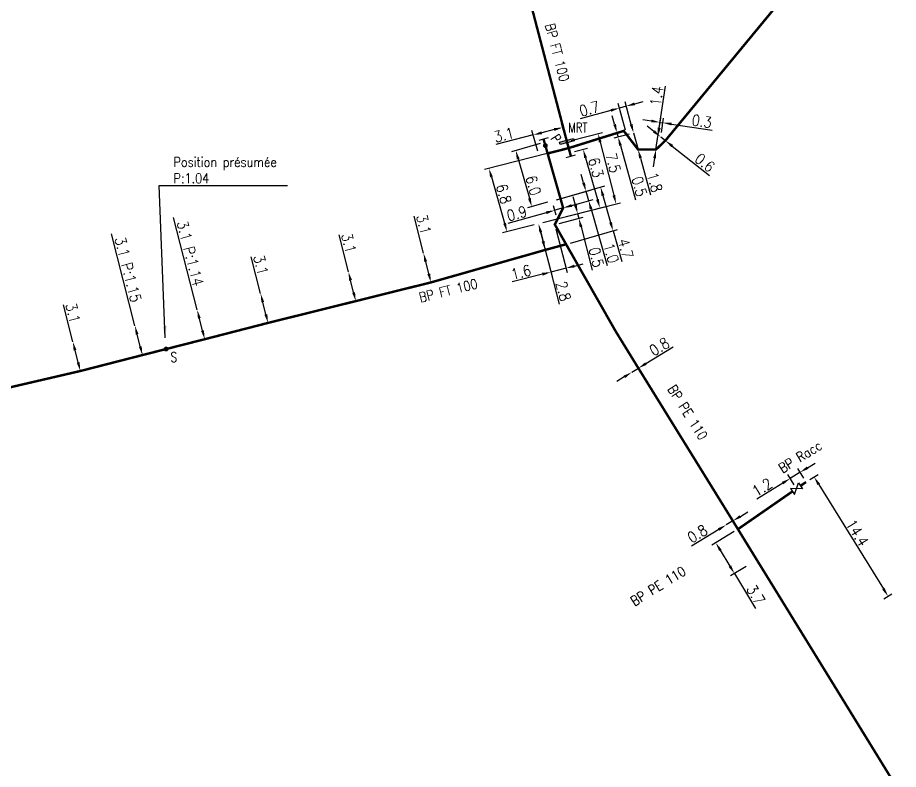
# Model space of a CAD drawing. Header units: millimetres. Extents: x 183997 to 185000, y 127999 to 129007.
# Drawn here: x 184672.8 to 184763.2, y 128287 to 128364.2 of the extents above; entities that cross this region are included whole.
import ezdxf
from ezdxf.enums import TextEntityAlignment as Align

# ---------------------------------------------------------------- set-up
doc = ezdxf.new("R2010")
doc.units = ezdxf.units.MM
doc.header["$PDMODE"] = 34
for name, pattern in [('L_25_AP', [2000, 1000, 1000]), ('L_25_FT', [2000, 1000, 1000]), ('L_25_PE', [2000, 1000, 1000]), ('L_RAC_AP', [3.5, 2, -1.5])]:
    doc.linetypes.add(name, pattern=pattern)
doc.layers.get('0').update_dxf_attribs({"linetype": 'CONTINUOUS'})
doc.layers.get('DEFPOINTS').update_dxf_attribs({"linetype": 'CONTINUOUS'})
for name, color, linetype in [('L_150', 1, 'CONTINUOUS'), ('L_170', 7, 'CONTINUOUS'), ('L_300', 7, 'CONTINUOUS'), ('L_340', 7, 'CONTINUOUS')]:
    doc.layers.add(name, color=color, linetype=linetype)
doc.styles.add('G_ROMANS', font='ROMANS.SHX', dxfattribs={"width": 0.75})
doc.styles.get("Standard").update_dxf_attribs({"font": 'romans.shx', "width": 0.85})
doc.dimstyles.get("Standard").update_dxf_attribs({"dimtxt": 1.5, "dimasz": 1.2, "dimexe": 0.625, "dimexo": 0.625, "dimgap": 0.25, "dimtad": 1, "dimdec": 1, "dimzin": 0, "dimdsep": 46, "dimtxsty": 'Standard', "dimcen": -0.5, "dimadec": 0, "dimazin": 0, "dimtfac": 1, "dimtdec": 1, "dimtmove": 0, "dimatfit": 3, "dimfxl": 0, "dimtolj": 1, "dimtzin": 0, "dimarcsym": 0})

# ---------------------------------------------------------------- blocks, each defined once
blk = doc.blocks.new('*D149')
at = {"layer": 'DEFPOINTS', "color": 0, "linetype": 'Continuous', "transparency": 16777216}
for p in [(184753.766, 128316.527), (184762.176, 128304.798), (184761.349, 128304.285)]:
    blk.add_point(p, dxfattribs=at)
at = {"layer": 'L_300', "color": 0, "linetype": 'Continuous', "lineweight": -2, "transparency": 16777216}
for p, q in [((184754.164, 128316.774), (184754.991, 128317.286)), ((184755.066, 128316.274), (184761.702, 128305.563)), ((184761.748, 128304.532), (184762.574, 128305.045))]:
    blk.add_line(p, q, dxfattribs=at)
at = {"layer": 'L_300', "color": 0, "linetype": 'Continuous', "transparency": 16777216}
for points in [[(184755.194, 128316.353), (184754.939, 128316.195), (184754.592, 128317.039)], [(184761.83, 128305.642), (184761.574, 128305.484), (184762.176, 128304.798)]]:
    blk.add_solid(points, dxfattribs=at)
at = {"layer": 'L_300', "color": 0, "linetype": 'Continuous', "transparency": 16777216, "insert": (184759.022, 128311.313), "char_height": 1.125, "attachment_point": 5, "rotation": 301.77816}
blk.add_mtext('\\A1;14.4', dxfattribs=at)
blk = doc.blocks.new('L_340_07')
at = {"color": 0, "linetype": 'Continuous', "const_width": 0.25, "flags": 128}
blk.add_lwpolyline([(0, 0), (0.35, 0)], dxfattribs=at)
at = {"color": 0, "linetype": 'Continuous', "flags": 128}
blk.add_lwpolyline([(0.35, -0.5), (0.35, 0.5)], dxfattribs=at)
at = {"color": 0, "linetype": 'Continuous', "width": 0.75, "flags": 3}
for tag, p in [('DEF_LEG', (0.723, -3.465)), ('DEF_COUP', (0.723, -5.965)), ('DEF_TYPE', (0.723, -8.465))]:
    blk.add_attdef(tag, text='', height=1.2, dxfattribs=at).set_placement(p, align=Align.MIDDLE)
blk = doc.blocks.new('L_300_12')
at = {"color": 0, "linetype": 'Continuous', "const_width": 0.248, "flags": 128}
blk.add_lwpolyline([(-0.126, 0, 1), (0.126, 0, 1)], format="xyb", close=True, dxfattribs=at)
at = {"color": 0, "linetype": 'Continuous', "style": 'G_ROMANS', "width": 0.75}
blk.add_text('P', height=1, dxfattribs=at).set_placement((0, 1.331), align=Align.MIDDLE)
at = {"color": 0, "linetype": 'Continuous', "width": 0.75, "flags": 3}
for tag, p in [('DEF_LEG', (0, -5)), ('DEF_COUP', (0, -7.5)), ('DEF_TYPE', (0, -10))]:
    blk.add_attdef(tag, text='', height=1.2, dxfattribs=at).set_placement(p, align=Align.MIDDLE)
blk = doc.blocks.new('L_300_11')
at = {"color": 0, "linetype": 'Continuous', "const_width": 0.248, "flags": 128}
blk.add_lwpolyline([(-0.126, 0, 1), (0.126, 0, 1)], format="xyb", close=True, dxfattribs=at)
at = {"linetype": 'Continuous', "style": 'G_ROMANS', "width": 0.75}
blk.add_attdef('S', text='', height=1, dxfattribs=at).set_placement((0, 1.35), align=Align.MIDDLE_CENTER)
at = {"color": 0, "linetype": 'Continuous', "width": 0.75, "flags": 3}
for tag, p in [('DEF_LEG', (0, -5)), ('DEF_COUP', (0, -7.5)), ('DEF_TYPE', (0, -10))]:
    blk.add_attdef(tag, text='', height=1.2, dxfattribs=at).set_placement(p, align=Align.MIDDLE)
blk = doc.blocks.new('L_340_17')
at = {"linetype": 'Continuous'}
blk.add_hatch(color=0, dxfattribs=at).paths.add_polyline_path([(0.125, 0.75), (-0.125, 0.75), (-0.125, -0.75), (0.125, -0.75)])
at = {"color": 0, "linetype": 'Continuous'}
blk.add_lwpolyline([(-0.125, 0.75), (0.125, 0.75), (0.125, -0.75), (-0.125, -0.75)], close=True, dxfattribs=at)
at = {"color": 0, "linetype": 'Continuous', "width": 0.75}
for tag, height, flags, p in [('MRT', 1, 8, (0, 2.5)), ('DEF_LEG', 1.2, 3, (0, -5)), ('DEF_COUP', 1.2, 3, (0, -7.5)), ('DEF_TYPE', 1.2, 3, (0, -10))]:
    blk.add_attdef(tag, text='', height=height, dxfattribs=dict(at, flags=flags)).set_placement(p, align=Align.MIDDLE)
blk = doc.blocks.new('L_300_09')
at = {"color": 0, "linetype": 'Continuous', "flags": 128}
blk.add_lwpolyline([(0.5, -0.375), (-0.5, 0.375), (-0.5, -0.375), (0.5, 0.375), (0.5, -0.375)], dxfattribs=at)
at = {"color": 0, "linetype": 'Continuous', "width": 0.75}
blk.add_attdef('NUM', text='', height=1, dxfattribs=at).set_placement((0, 1.691), align=Align.MIDDLE_CENTER)
at = {"color": 0, "linetype": 'Continuous', "width": 0.75, "flags": 3}
for tag, p in [('DEF_LEG', (0, -5)), ('DEF_COUP', (0, -7.5)), ('DEF_TYPE', (0, -10))]:
    blk.add_attdef(tag, text='', height=1.2, dxfattribs=at).set_placement(p, align=Align.MIDDLE)
blk = doc.blocks.new('*D1027')
at = {"layer": 'DEFPOINTS', "color": 0, "linetype": 'Continuous', "transparency": 16777216}
for p in [(184753.151, 128317.518), (184753.766, 128316.527), (184752.778, 128315.843)]:
    blk.add_point(p, dxfattribs=at)
at = {"layer": 'L_300', "color": 0, "linetype": 'Continuous', "lineweight": -2, "transparency": 16777216}
for p, q in [((184753.916, 128317.992), (184754.682, 128318.466)), ((184752.531, 128316.241), (184751.884, 128317.285)), ((184753.151, 128317.518), (184752.131, 128316.887)), ((184753.519, 128316.925), (184752.905, 128317.917)), ((184751.366, 128316.413), (184748.695, 128314.758))]:
    blk.add_line(p, q, dxfattribs=at)
at = {"layer": 'L_300', "color": 0, "linetype": 'Continuous', "transparency": 16777216}
for points in [[(184753.837, 128318.12), (184753.995, 128317.865), (184753.151, 128317.518)], [(184751.287, 128316.54), (184751.445, 128316.285), (184752.131, 128316.887)]]:
    blk.add_solid(points, dxfattribs=at)
at = {"layer": 'L_300', "color": 0, "linetype": 'Continuous', "transparency": 16777216, "insert": (184749.253, 128315.986), "char_height": 1.125, "attachment_point": 5, "rotation": 31.77816}
blk.add_mtext('\\A1;1.2', dxfattribs=at)
blk = doc.blocks.new('*D1376')
at = {"layer": 'DEFPOINTS', "color": 0, "linetype": 'Continuous', "transparency": 16777216}
for p in [(184738.854, 128351.941), (184738.854, 128351.941), (184739.324, 128351.568)]:
    blk.add_point(p, dxfattribs=at)
at = {"layer": 'L_150', "color": 0, "linetype": 'Continuous', "lineweight": -2, "transparency": 16777216}
for p, q in [((184738.15, 128352.502), (184737.446, 128353.062)), ((184738.854, 128351.941), (184739.324, 128351.568)), ((184740.028, 128351.007), (184743.839, 128347.976))]:
    blk.add_line(p, q, dxfattribs=at)
at = {"layer": 'L_150', "color": 0, "linetype": 'Continuous', "transparency": 16777216}
for points in [[(184738.243, 128352.619), (184738.057, 128352.384), (184738.854, 128351.941)], [(184740.122, 128351.125), (184739.935, 128350.89), (184739.324, 128351.568)]]:
    blk.add_solid(points, dxfattribs=at)
at = {"layer": 'L_150', "color": 0, "linetype": 'Continuous', "transparency": 16777216, "insert": (184743.375, 128349.303), "char_height": 1.125, "attachment_point": 5, "rotation": 321.49672}
blk.add_mtext('\\A1;0.6', dxfattribs=at)
blk = doc.blocks.new('*D1379')
at = {"layer": 'DEFPOINTS', "color": 0, "linetype": 'Continuous', "transparency": 16777216}
for p in [(184735.306, 128355.099), (184735.355, 128352.168), (184736.059, 128352.362)]:
    blk.add_point(p, dxfattribs=at)
at = {"layer": 'L_150', "color": 0, "linetype": 'Continuous', "lineweight": -2, "transparency": 16777216}
for p, q in [((184735.23, 128352.62), (184734.478, 128355.357)), ((184735.934, 128352.814), (184735.182, 128355.551)), ((184736.174, 128355.337), (184737.042, 128355.576)), ((184733.734, 128354.667), (184730.573, 128353.798)), ((184735.306, 128355.099), (184734.602, 128354.905))]:
    blk.add_line(p, q, dxfattribs=at)
at = {"layer": 'L_150', "color": 0, "linetype": 'Continuous', "transparency": 16777216}
for points in [[(184736.134, 128355.482), (184736.214, 128355.193), (184735.306, 128355.099)], [(184733.695, 128354.811), (184733.774, 128354.522), (184734.602, 128354.905)]]:
    blk.add_solid(points, dxfattribs=at)
at = {"layer": 'L_150', "color": 0, "linetype": 'Continuous', "transparency": 16777216, "insert": (184731.521, 128354.836), "char_height": 1.125, "attachment_point": 5, "rotation": 15.37147}
blk.add_mtext('\\A1;0.7', dxfattribs=at)
blk = doc.blocks.new('*D1380')
at = {"layer": 'DEFPOINTS', "color": 0, "linetype": 'Continuous', "transparency": 16777216}
for p in [(184725.764, 128352.144), (184729.392, 128350.795), (184726.369, 128350.02)]:
    blk.add_point(p, dxfattribs=at)
at = {"layer": 'L_150', "color": 0, "linetype": 'Continuous', "lineweight": -2, "transparency": 16777216}
for p, q in [((184729.263, 128351.246), (184728.658, 128353.369)), ((184726.241, 128350.471), (184725.636, 128352.595)), ((184727.915, 128352.695), (184726.636, 128352.367)), ((184725.764, 128352.144), (184721.923, 128351.16))]:
    blk.add_line(p, q, dxfattribs=at)
at = {"layer": 'L_150', "color": 0, "linetype": 'Continuous', "transparency": 16777216}
for points in [[(184726.599, 128352.513), (184726.673, 128352.222), (184725.764, 128352.144)], [(184727.878, 128352.84), (184727.952, 128352.55), (184728.787, 128352.918)]]:
    blk.add_solid(points, dxfattribs=at)
at = {"layer": 'L_150', "color": 0, "linetype": 'Continuous', "transparency": 16777216, "insert": (184722.757, 128352.148), "char_height": 1.125, "attachment_point": 5, "rotation": 14.3702}
blk.add_mtext('\\A1;3.1', dxfattribs=at)
blk = doc.blocks.new('*D1381')
at = {"layer": 'DEFPOINTS', "color": 0, "linetype": 'Continuous', "transparency": 16777216}
for p in [(184727.693, 128345.372), (184727.967, 128344.41), (184728.832, 128344.657)]:
    blk.add_point(p, dxfattribs=at)
at = {"layer": 'L_150', "color": 0, "linetype": 'Continuous', "lineweight": -2, "transparency": 16777216}
for p, q in [((184727.821, 128344.921), (184728.095, 128343.959)), ((184728.832, 128344.657), (184727.967, 128344.41)), ((184729.698, 128344.903), (184730.564, 128345.15)), ((184727.101, 128344.164), (184723.161, 128343.042))]:
    blk.add_line(p, q, dxfattribs=at)
at = {"layer": 'L_150', "color": 0, "linetype": 'Continuous', "transparency": 16777216}
for points in [[(184727.06, 128344.308), (184727.142, 128344.019), (184727.967, 128344.41)], [(184729.657, 128345.048), (184729.739, 128344.759), (184728.832, 128344.657)]]:
    blk.add_solid(points, dxfattribs=at)
at = {"layer": 'L_150', "color": 0, "linetype": 'Continuous', "transparency": 16777216, "insert": (184724.078, 128344.082), "char_height": 1.125, "attachment_point": 5, "rotation": 15.89775}
blk.add_mtext('\\A1;0.9', dxfattribs=at)
blk = doc.blocks.new('*D1382')
at = {"layer": 'DEFPOINTS', "color": 0, "linetype": 'Continuous', "transparency": 16777216}
for p in [(184731.177, 128346.364), (184727.693, 128345.372), (184728.832, 128344.657)]:
    blk.add_point(p, dxfattribs=at)
at = {"layer": 'L_150', "color": 0, "linetype": 'Continuous', "lineweight": -2, "transparency": 16777216}
for p, q in [((184730.93, 128347.23), (184730.684, 128348.095)), ((184728.144, 128345.5), (184731.628, 128346.493)), ((184731.177, 128346.364), (184731.451, 128345.402)), ((184729.283, 128344.785), (184731.901, 128345.531)), ((184731.697, 128344.537), (184733.35, 128338.732))]:
    blk.add_line(p, q, dxfattribs=at)
at = {"layer": 'L_150', "color": 0, "linetype": 'Continuous', "transparency": 16777216}
for points in [[(184731.074, 128347.271), (184730.786, 128347.189), (184731.177, 128346.364)], [(184731.841, 128344.578), (184731.553, 128344.496), (184731.451, 128345.402)]]:
    blk.add_solid(points, dxfattribs=at)
at = {"layer": 'L_150', "color": 0, "linetype": 'Continuous', "transparency": 16777216, "insert": (184733.765, 128340.016), "char_height": 1.125, "attachment_point": 5, "rotation": 285.89775}
blk.add_mtext('\\A1;1.0', dxfattribs=at)
blk = doc.blocks.new('*D1383')
at = {"layer": 'DEFPOINTS', "color": 0, "linetype": 'Continuous', "transparency": 16777216}
for p in [(184729.392, 128350.795), (184726.308, 128343.039), (184723.076, 128342.211)]:
    blk.add_point(p, dxfattribs=at)
at = {"layer": 'L_150', "color": 0, "linetype": 'Continuous', "lineweight": -2, "transparency": 16777216}
for p, q in [((184728.937, 128350.678), (184720.773, 128348.586)), ((184721.474, 128347.837), (184722.83, 128343.077)), ((184725.854, 128342.923), (184722.622, 128342.095))]:
    blk.add_line(p, q, dxfattribs=at)
at = {"layer": 'L_150', "color": 0, "linetype": 'Continuous', "transparency": 16777216}
for points in [[(184721.618, 128347.878), (184721.33, 128347.796), (184721.227, 128348.703)], [(184722.974, 128343.118), (184722.685, 128343.036), (184723.076, 128342.211)]]:
    blk.add_solid(points, dxfattribs=at)
at = {"layer": 'L_150', "color": 0, "linetype": 'Continuous', "transparency": 16777216, "insert": (184722.749, 128346.098), "char_height": 1.125, "attachment_point": 5, "rotation": 285.89775}
blk.add_mtext('\\A1;6.8', dxfattribs=at)
blk = doc.blocks.new('*D1384')
at = {"layer": 'DEFPOINTS', "color": 0, "linetype": 'Continuous', "transparency": 16777216}
for p in [(184726.915, 128351.389), (184727.693, 128345.372), (184725.615, 128344.78)]:
    blk.add_point(p, dxfattribs=at)
at = {"layer": 'L_340', "color": 0, "linetype": 'Continuous', "lineweight": -2, "transparency": 16777216}
for p, q in [((184726.464, 128351.261), (184723.521, 128350.422)), ((184724.218, 128349.685), (184725.368, 128345.646)), ((184727.242, 128345.244), (184725.164, 128344.652))]:
    blk.add_line(p, q, dxfattribs=at)
at = {"layer": 'L_340', "color": 0, "linetype": 'Continuous', "transparency": 16777216}
for points in [[(184724.362, 128349.726), (184724.074, 128349.644), (184723.971, 128350.551)], [(184725.513, 128345.687), (184725.224, 128345.605), (184725.615, 128344.78)]]:
    blk.add_solid(points, dxfattribs=at)
at = {"layer": 'L_340', "color": 0, "linetype": 'Continuous', "transparency": 16777216, "insert": (184725.772, 128346.968), "char_height": 1.125, "attachment_point": 5, "rotation": 285.89775}
blk.add_mtext('\\A1;6.0', dxfattribs=at)
blk = doc.blocks.new('*D1385')
at = {"layer": 'DEFPOINTS', "color": 0, "linetype": 'Continuous', "transparency": 16777216}
for p in [(184730.321, 128344.067), (184726.308, 128343.039), (184727.982, 128342.952)]:
    blk.add_point(p, dxfattribs=at)
at = {"layer": 'L_150', "color": 0, "linetype": 'Continuous', "lineweight": -2, "transparency": 16777216}
for p, q in [((184730.097, 128344.939), (184729.874, 128345.811)), ((184726.762, 128343.155), (184730.775, 128344.183)), ((184728.436, 128343.068), (184730.899, 128343.699)), ((184730.321, 128344.067), (184730.445, 128343.583)), ((184730.668, 128342.711), (184731.81, 128338.255))]:
    blk.add_line(p, q, dxfattribs=at)
at = {"layer": 'L_150', "color": 0, "linetype": 'Continuous', "transparency": 16777216}
for points in [[(184730.242, 128344.976), (184729.952, 128344.902), (184730.321, 128344.067)], [(184730.813, 128342.748), (184730.523, 128342.674), (184730.445, 128343.583)]]:
    blk.add_solid(points, dxfattribs=at)
at = {"layer": 'L_150', "color": 0, "linetype": 'Continuous', "transparency": 16777216, "insert": (184732.241, 128339.593), "char_height": 1.125, "attachment_point": 5, "rotation": 284.3702}
blk.add_mtext('\\A1;0.5', dxfattribs=at)
blk = doc.blocks.new('*D364')
at = {"layer": 'DEFPOINTS', "color": 0, "linetype": 'Continuous', "transparency": 16777216}
for p in [(184726.308, 128343.039), (184727.982, 128342.952), (184727.58, 128338.073)]:
    blk.add_point(p, dxfattribs=at)
at = {"layer": 'L_150', "color": 0, "linetype": 'Continuous', "lineweight": -2, "transparency": 16777216}
for p, q in [((184726.424, 128342.585), (184727.697, 128337.618)), ((184728.098, 128342.498), (184729.247, 128338.016)), ((184730.002, 128338.693), (184730.874, 128338.916)), ((184729.13, 128338.47), (184727.58, 128338.073)), ((184726.709, 128337.849), (184723.609, 128337.055))]:
    blk.add_line(p, q, dxfattribs=at)
at = {"layer": 'L_150', "color": 0, "linetype": 'Continuous', "transparency": 16777216}
for points in [[(184726.671, 128337.995), (184726.746, 128337.704), (184727.58, 128338.073)], [(184729.965, 128338.838), (184730.039, 128338.548), (184729.13, 128338.47)]]:
    blk.add_solid(points, dxfattribs=at)
at = {"layer": 'L_150', "color": 0, "linetype": 'Continuous', "transparency": 16777216, "insert": (184724.508, 128338.06), "char_height": 1.125, "attachment_point": 5, "rotation": 14.3702}
blk.add_mtext('\\A1;1.6', dxfattribs=at)
blk = doc.blocks.new('*D366')
at = {"layer": 'DEFPOINTS', "color": 0, "linetype": 'Continuous', "transparency": 16777216}
for p in [(184729.533, 128350.315), (184732.602, 128344.652), (184726.308, 128343.039)]:
    blk.add_point(p, dxfattribs=at)
at = {"layer": 'L_340', "color": 0, "linetype": 'Continuous', "lineweight": -2, "transparency": 16777216}
for p, q in [((184729.987, 128350.431), (184731.345, 128350.779)), ((184731.137, 128349.797), (184732.356, 128345.517)), ((184726.762, 128343.155), (184733.057, 128344.768))]:
    blk.add_line(p, q, dxfattribs=at)
at = {"layer": 'L_340', "color": 0, "linetype": 'Continuous', "transparency": 16777216}
for points in [[(184731.281, 128349.838), (184730.993, 128349.756), (184730.89, 128350.663)], [(184732.5, 128345.558), (184732.212, 128345.476), (184732.602, 128344.652)]]:
    blk.add_solid(points, dxfattribs=at)
at = {"layer": 'L_340', "color": 0, "linetype": 'Continuous', "transparency": 16777216, "insert": (184732.201, 128348.799), "char_height": 1.125, "attachment_point": 5, "rotation": 285.89775}
blk.add_mtext('\\A1;6.3', dxfattribs=at)
blk = doc.blocks.new('*D368')
at = {"layer": 'DEFPOINTS', "color": 0, "linetype": 'Continuous', "transparency": 16777216}
for p in [(184706.802, 128338.099), (184706.802, 128338.099), (184707.55, 128335.091)]:
    blk.add_point(p, dxfattribs=at)
at = {"layer": 'L_150', "color": 0, "linetype": 'Continuous', "lineweight": -2, "transparency": 16777216}
for p, q in [((184706.802, 128338.099), (184705.86, 128341.889)), ((184707.333, 128335.964), (184707.019, 128337.226))]:
    blk.add_line(p, q, dxfattribs=at)
at = {"layer": 'L_150', "color": 0, "linetype": 'Continuous', "transparency": 16777216}
for points in [[(184707.165, 128337.262), (184706.874, 128337.189), (184706.802, 128338.099)], [(184707.479, 128336), (184707.187, 128335.928), (184707.55, 128335.091)]]:
    blk.add_solid(points, dxfattribs=at)
at = {"layer": 'L_150', "color": 0, "linetype": 'Continuous', "transparency": 16777216, "insert": (184706.842, 128341.048), "char_height": 1.125, "attachment_point": 5, "rotation": 283.96148}
blk.add_mtext('\\A1;3.1', dxfattribs=at)
blk = doc.blocks.new('*D371')
at = {"layer": 'DEFPOINTS', "color": 0, "linetype": 'Continuous', "transparency": 16777216}
for p in [(184691.279, 128334.192), (184691.279, 128334.192), (184692.05, 128331.18)]:
    blk.add_point(p, dxfattribs=at)
at = {"layer": 'L_150', "color": 0, "linetype": 'Continuous', "lineweight": -2, "transparency": 16777216}
for p, q in [((184691.279, 128334.192), (184688.853, 128343.666)), ((184691.827, 128332.051), (184691.502, 128333.321))]:
    blk.add_line(p, q, dxfattribs=at)
at = {"layer": 'L_150', "color": 0, "linetype": 'Continuous', "transparency": 16777216}
for points in [[(184691.647, 128333.358), (184691.357, 128333.283), (184691.279, 128334.192)], [(184691.972, 128332.089), (184691.682, 128332.014), (184692.05, 128331.18)]]:
    blk.add_solid(points, dxfattribs=at)
at = {"layer": 'L_150', "color": 0, "linetype": 'Continuous', "transparency": 16777216, "insert": (184690.569, 128339.987), "char_height": 1.125, "attachment_point": 5, "rotation": 284.36392}
blk.add_mtext('\\A1;3.1 P:1.14', dxfattribs=at)
blk = doc.blocks.new('*D372')
at = {"layer": 'DEFPOINTS', "color": 0, "linetype": 'Continuous', "transparency": 16777216}
for p in [(184684.89, 128332.556), (184684.89, 128332.556), (184685.66, 128329.553)]:
    blk.add_point(p, dxfattribs=at)
at = {"layer": 'L_150', "color": 0, "linetype": 'Continuous', "lineweight": -2, "transparency": 16777216}
for p, q in [((184684.89, 128332.556), (184682.473, 128341.985)), ((184685.437, 128330.425), (184685.114, 128331.685))]:
    blk.add_line(p, q, dxfattribs=at)
at = {"layer": 'L_150', "color": 0, "linetype": 'Continuous', "transparency": 16777216}
for points in [[(184685.259, 128331.722), (184684.968, 128331.647), (184684.89, 128332.556)], [(184685.582, 128330.463), (184685.291, 128330.388), (184685.66, 128329.553)]]:
    blk.add_solid(points, dxfattribs=at)
at = {"layer": 'L_150', "color": 0, "linetype": 'Continuous', "transparency": 16777216, "insert": (184684.185, 128338.329), "char_height": 1.125, "attachment_point": 5, "rotation": 284.37754}
blk.add_mtext('\\A1;3.1 P:1.15', dxfattribs=at)
blk = doc.blocks.new('*D373')
at = {"layer": 'DEFPOINTS', "color": 0, "linetype": 'Continuous', "transparency": 16777216}
for p in [(184697.79, 128335.86), (184697.79, 128335.86), (184698.548, 128332.854)]:
    blk.add_point(p, dxfattribs=at)
at = {"layer": 'L_150', "color": 0, "linetype": 'Continuous', "lineweight": -2, "transparency": 16777216}
for p, q in [((184697.79, 128335.86), (184696.834, 128339.646)), ((184698.328, 128333.727), (184698.01, 128334.987))]:
    blk.add_line(p, q, dxfattribs=at)
at = {"layer": 'L_150', "color": 0, "linetype": 'Continuous', "transparency": 16777216}
for points in [[(184698.155, 128335.024), (184697.864, 128334.95), (184697.79, 128335.86)], [(184698.473, 128333.763), (184698.182, 128333.69), (184698.548, 128332.854)]]:
    blk.add_solid(points, dxfattribs=at)
at = {"layer": 'L_150', "color": 0, "linetype": 'Continuous', "transparency": 16777216, "insert": (184697.819, 128338.809), "char_height": 1.125, "attachment_point": 5, "rotation": 284.15811}
blk.add_mtext('\\A1;3.1', dxfattribs=at)
blk = doc.blocks.new('*D375')
at = {"layer": 'DEFPOINTS', "color": 0, "linetype": 'Continuous', "transparency": 16777216}
for p in [(184714.509, 128340.016), (184714.509, 128340.016), (184715.268, 128337.011)]:
    blk.add_point(p, dxfattribs=at)
at = {"layer": 'L_150', "color": 0, "linetype": 'Continuous', "lineweight": -2, "transparency": 16777216}
for p, q in [((184714.509, 128340.016), (184713.554, 128343.803)), ((184715.048, 128337.883), (184714.73, 128339.144))]:
    blk.add_line(p, q, dxfattribs=at)
at = {"layer": 'L_150', "color": 0, "linetype": 'Continuous', "transparency": 16777216}
for points in [[(184714.875, 128339.18), (184714.584, 128339.107), (184714.509, 128340.016)], [(184715.193, 128337.92), (184714.903, 128337.846), (184715.268, 128337.011)]]:
    blk.add_solid(points, dxfattribs=at)
at = {"layer": 'L_150', "color": 0, "linetype": 'Continuous', "transparency": 16777216, "insert": (184714.538, 128342.966), "char_height": 1.125, "attachment_point": 5, "rotation": 284.16937}
blk.add_mtext('\\A1;3.1', dxfattribs=at)
blk = doc.blocks.new('*D378')
at = {"layer": 'DEFPOINTS', "color": 0, "linetype": 'Continuous', "transparency": 16777216}
for p in [(184678.519, 128330.922), (184678.519, 128330.922), (184679.287, 128327.918)]:
    blk.add_point(p, dxfattribs=at)
at = {"layer": 'L_150', "color": 0, "linetype": 'Continuous', "lineweight": -2, "transparency": 16777216}
for p, q in [((184678.519, 128330.922), (184677.551, 128334.705)), ((184679.064, 128328.79), (184678.742, 128330.05))]:
    blk.add_line(p, q, dxfattribs=at)
at = {"layer": 'L_150', "color": 0, "linetype": 'Continuous', "transparency": 16777216}
for points in [[(184678.887, 128330.087), (184678.597, 128330.013), (184678.519, 128330.922)], [(184679.21, 128328.828), (184678.919, 128328.753), (184679.287, 128327.918)]]:
    blk.add_solid(points, dxfattribs=at)
at = {"layer": 'L_150', "color": 0, "linetype": 'Continuous', "transparency": 16777216, "insert": (184678.539, 128333.871), "char_height": 1.125, "attachment_point": 5, "rotation": 284.34919}
blk.add_mtext('\\A1;3.1', dxfattribs=at)
blk = doc.blocks.new('*D431')
at = {"layer": 'DEFPOINTS', "color": 0, "linetype": 'Continuous', "transparency": 16777216}
for p in [(184726.308, 128343.039), (184726.308, 128343.039), (184726.998, 128340.346)]:
    blk.add_point(p, dxfattribs=at)
at = {"layer": 'L_150', "color": 0, "linetype": 'Continuous', "lineweight": -2, "transparency": 16777216}
for p, q in [((184726.531, 128342.167), (184726.775, 128341.218)), ((184726.998, 128340.346), (184728.426, 128334.773))]:
    blk.add_line(p, q, dxfattribs=at)
at = {"layer": 'L_150', "color": 0, "linetype": 'Continuous', "transparency": 16777216}
for points in [[(184726.677, 128342.204), (184726.386, 128342.13), (184726.308, 128343.039)], [(184726.92, 128341.255), (184726.629, 128341.181), (184726.998, 128340.346)]]:
    blk.add_solid(points, dxfattribs=at)
at = {"layer": 'L_150', "color": 0, "linetype": 'Continuous', "transparency": 16777216, "insert": (184728.857, 128336.111), "char_height": 1.125, "attachment_point": 5, "rotation": 284.3702}
blk.add_mtext('\\A1;2.8', dxfattribs=at)
blk = doc.blocks.new('*D432')
at = {"layer": 'DEFPOINTS', "color": 0, "linetype": 'Continuous', "transparency": 16777216}
for p in [(184732.673, 128346.79), (184727.693, 128345.372), (184729.135, 128340.927)]:
    blk.add_point(p, dxfattribs=at)
at = {"layer": 'L_150', "color": 0, "linetype": 'Continuous', "lineweight": -2, "transparency": 16777216}
for p, q in [((184728.144, 128345.5), (184733.124, 128346.919)), ((184732.919, 128345.925), (184733.705, 128343.165)), ((184729.586, 128341.055), (184734.403, 128342.427)), ((184733.952, 128342.299), (184734.85, 128339.146))]:
    blk.add_line(p, q, dxfattribs=at)
at = {"layer": 'L_150', "color": 0, "linetype": 'Continuous', "transparency": 16777216}
for points in [[(184733.064, 128345.966), (184732.775, 128345.884), (184732.673, 128346.79)], [(184733.85, 128343.206), (184733.561, 128343.123), (184733.952, 128342.299)]]:
    blk.add_solid(points, dxfattribs=at)
at = {"layer": 'L_150', "color": 0, "linetype": 'Continuous', "transparency": 16777216, "insert": (184735.246, 128340.495), "char_height": 1.125, "attachment_point": 5, "rotation": 285.89775}
blk.add_mtext('\\A1;4.7', dxfattribs=at)
blk = doc.blocks.new('*D442')
at = {"layer": 'DEFPOINTS', "color": 0, "linetype": 'Continuous', "transparency": 16777216}
for p in [(184739.073, 128353.396), (184738.854, 128351.941), (184738.355, 128350.641)]:
    blk.add_point(p, dxfattribs=at)
at = {"layer": 'L_150', "color": 0, "linetype": 'Continuous', "lineweight": -2, "transparency": 16777216}
for p, q in [((184737.886, 128353.575), (184736.996, 128353.708)), ((184738.425, 128351.105), (184738.846, 128353.904)), ((184738.776, 128353.441), (184739.073, 128353.396)), ((184738.924, 128352.405), (184739.143, 128353.86)), ((184739.963, 128353.262), (184744.135, 128352.635))]:
    blk.add_line(p, q, dxfattribs=at)
at = {"layer": 'L_150', "color": 0, "linetype": 'Continuous', "transparency": 16777216}
for points in [[(184737.909, 128353.723), (184737.864, 128353.426), (184738.776, 128353.441)], [(184739.985, 128353.411), (184739.941, 128353.114), (184739.073, 128353.396)]]:
    blk.add_solid(points, dxfattribs=at)
at = {"layer": 'L_150', "color": 0, "linetype": 'Continuous', "transparency": 16777216, "insert": (184743.071, 128353.554), "char_height": 1.125, "attachment_point": 5, "rotation": 351.45029}
blk.add_mtext('\\A1;0.3', dxfattribs=at)
blk = doc.blocks.new('*D443')
at = {"layer": 'DEFPOINTS', "color": 0, "linetype": 'Continuous', "transparency": 16777216}
for p in [(184738.558, 128351.986), (184738.558, 128351.986), (184738.355, 128350.641)]:
    blk.add_point(p, dxfattribs=at)
at = {"layer": 'L_150', "color": 0, "linetype": 'Continuous', "lineweight": -2, "transparency": 16777216}
for p, q in [((184738.691, 128352.876), (184739.336, 128357.165)), ((184738.355, 128350.641), (184738.558, 128351.986)), ((184738.222, 128349.751), (184738.088, 128348.861))]:
    blk.add_line(p, q, dxfattribs=at)
at = {"layer": 'L_150', "color": 0, "linetype": 'Continuous', "transparency": 16777216}
for points in [[(184738.543, 128352.898), (184738.84, 128352.854), (184738.558, 128351.986)], [(184738.073, 128349.773), (184738.37, 128349.729), (184738.355, 128350.641)]]:
    blk.add_solid(points, dxfattribs=at)
at = {"layer": 'L_150', "color": 0, "linetype": 'Continuous', "transparency": 16777216, "insert": (184738.425, 128356.146), "char_height": 1.125, "attachment_point": 5, "rotation": 81.45029}
blk.add_mtext('\\A1;1.4', dxfattribs=at)
blk = doc.blocks.new('*D446')
at = {"layer": 'DEFPOINTS', "color": 0, "linetype": 'Continuous', "transparency": 16777216}
for p in [(184736.059, 128352.362), (184736.059, 128352.362), (184736.53, 128350.645)]:
    blk.add_point(p, dxfattribs=at)
at = {"layer": 'L_150', "color": 0, "linetype": 'Continuous', "lineweight": -2, "transparency": 16777216}
for p, q in [((184735.82, 128353.229), (184735.581, 128354.097)), ((184736.059, 128352.362), (184736.53, 128350.645)), ((184736.769, 128349.777), (184737.807, 128346.003))]:
    blk.add_line(p, q, dxfattribs=at)
at = {"layer": 'L_150', "color": 0, "linetype": 'Continuous', "transparency": 16777216}
for points in [[(184735.965, 128353.269), (184735.675, 128353.19), (184736.059, 128352.362)], [(184736.914, 128349.817), (184736.624, 128349.738), (184736.53, 128350.645)]]:
    blk.add_solid(points, dxfattribs=at)
at = {"layer": 'L_150', "color": 0, "linetype": 'Continuous', "transparency": 16777216, "insert": (184738.233, 128347.283), "char_height": 1.125, "attachment_point": 5, "rotation": 285.37147}
blk.add_mtext('\\A1;1.8', dxfattribs=at)
blk = doc.blocks.new('*D555')
at = {"layer": 'DEFPOINTS', "color": 0, "linetype": 'Continuous', "transparency": 16777216}
for p in [(184736.556, 128328.205), (184735.875, 128327.785), (184735.875, 128327.785)]:
    blk.add_point(p, dxfattribs=at)
at = {"layer": 'L_150', "color": 0, "linetype": 'Continuous', "lineweight": -2, "transparency": 16777216}
for p, q in [((184737.323, 128328.677), (184740.114, 128330.396)), ((184735.875, 128327.785), (184736.556, 128328.205)), ((184735.109, 128327.313), (184734.343, 128326.841))]:
    blk.add_line(p, q, dxfattribs=at)
at = {"layer": 'L_150', "color": 0, "linetype": 'Continuous', "transparency": 16777216}
for points in [[(184737.244, 128328.804), (184737.401, 128328.549), (184736.556, 128328.205)], [(184735.03, 128327.441), (184735.188, 128327.185), (184735.875, 128327.785)]]:
    blk.add_solid(points, dxfattribs=at)
at = {"layer": 'L_150', "color": 0, "linetype": 'Continuous', "transparency": 16777216, "insert": (184738.708, 128330.411), "char_height": 1.125, "attachment_point": 5, "rotation": 31.62932}
blk.add_mtext('\\A1;0.8', dxfattribs=at)
blk = doc.blocks.new('*D556')
at = {"layer": 'DEFPOINTS', "color": 0, "linetype": 'Continuous', "transparency": 16777216}
for p in [(184746.772, 128311.682), (184748, 128308.096), (184746.413, 128307.125)]:
    blk.add_point(p, dxfattribs=at)
at = {"layer": 'L_150', "color": 0, "linetype": 'Continuous', "lineweight": -2, "transparency": 16777216}
for p, q in [((184746.373, 128311.438), (184744.097, 128310.046)), ((184744.963, 128309.521), (184745.947, 128307.895)), ((184747.6, 128307.851), (184746.013, 128306.881)), ((184746.413, 128307.125), (184748.576, 128303.55))]:
    blk.add_line(p, q, dxfattribs=at)
at = {"layer": 'L_150', "color": 0, "linetype": 'Continuous', "transparency": 16777216}
for points in [[(184745.091, 128309.598), (184744.834, 128309.443), (184744.497, 128310.291)], [(184746.075, 128307.973), (184745.818, 128307.818), (184746.413, 128307.125)]]:
    blk.add_solid(points, dxfattribs=at)
at = {"layer": 'L_150', "color": 0, "linetype": 'Continuous', "transparency": 16777216, "insert": (184748.602, 128304.956), "char_height": 1.125, "attachment_point": 5, "rotation": 301.18538}
blk.add_mtext('\\A1;3.7', dxfattribs=at)
blk = doc.blocks.new('*D559')
at = {"layer": 'DEFPOINTS', "color": 0, "linetype": 'Continuous', "transparency": 16777216}
for p in [(184745.566, 128312.117), (184745.566, 128312.117), (184746.25, 128312.531)]:
    blk.add_point(p, dxfattribs=at)
at = {"layer": 'L_150', "color": 0, "linetype": 'Continuous', "lineweight": -2, "transparency": 16777216}
for p, q in [((184747.02, 128312.997), (184747.79, 128313.463)), ((184746.25, 128312.531), (184745.566, 128312.117)), ((184744.796, 128311.651), (184741.991, 128309.953))]:
    blk.add_line(p, q, dxfattribs=at)
at = {"layer": 'L_150', "color": 0, "linetype": 'Continuous', "transparency": 16777216}
for points in [[(184746.943, 128313.125), (184747.098, 128312.869), (184746.25, 128312.531)], [(184744.718, 128311.779), (184744.874, 128311.522), (184745.566, 128312.117)]]:
    blk.add_solid(points, dxfattribs=at)
at = {"layer": 'L_150', "color": 0, "linetype": 'Continuous', "transparency": 16777216, "insert": (184742.62, 128311.21), "char_height": 1.125, "attachment_point": 5, "rotation": 31.18538}
blk.add_mtext('\\A1;0.8', dxfattribs=at)
blk = doc.blocks.new('*D258')
at = {"layer": 'DEFPOINTS', "color": 0, "ltscale": 0.5, "transparency": 16777216}
for p in [(184729.217, 128351.475), (184734.262, 128345.077), (184726.308, 128343.039)]:
    blk.add_point(p, dxfattribs=at)
at = {"layer": 'L_340', "color": 0, "lineweight": -2, "ltscale": 0.5, "transparency": 16777216}
for p, q in [((184729.671, 128351.591), (184732.868, 128352.41)), ((184732.637, 128351.422), (184734.039, 128345.949)), ((184726.762, 128343.155), (184734.716, 128345.193))]:
    blk.add_line(p, q, dxfattribs=at)
at = {"layer": 'L_340', "color": 0, "ltscale": 0.5, "transparency": 16777216}
for points in [[(184732.782, 128351.459), (184732.491, 128351.385), (184732.413, 128352.294)], [(184734.184, 128345.986), (184733.894, 128345.912), (184734.262, 128345.077)]]:
    blk.add_solid(points, dxfattribs=at)
at = {"layer": 'L_340', "color": 0, "ltscale": 0.5, "transparency": 16777216, "insert": (184733.96, 128349.279), "char_height": 1.125, "attachment_point": 5, "rotation": 284.3702}
blk.add_mtext('\\A1;7.5', dxfattribs=at)
blk = doc.blocks.new('*D259')
at = {"layer": 'DEFPOINTS', "color": 0, "linetype": 'Continuous', "transparency": 16777216}
for p in [(184735.051, 128352.562), (184734.477, 128351.927), (184736.059, 128352.362)]:
    blk.add_point(p, dxfattribs=at)
at = {"layer": 'L_150', "color": 0, "linetype": 'Continuous', "lineweight": -2, "transparency": 16777216}
for p, q in [((184734.116, 128353.238), (184733.878, 128354.106)), ((184734.599, 128352.437), (184733.903, 128352.246)), ((184735.607, 128352.237), (184734.025, 128351.802)), ((184734.355, 128352.37), (184734.477, 128351.927)), ((184734.715, 128351.059), (184736.243, 128345.502))]:
    blk.add_line(p, q, dxfattribs=at)
at = {"layer": 'L_150', "color": 0, "linetype": 'Continuous', "transparency": 16777216}
for points in [[(184734.261, 128353.278), (184733.972, 128353.198), (184734.355, 128352.37)], [(184734.86, 128351.099), (184734.571, 128351.019), (184734.477, 128351.927)]]:
    blk.add_solid(points, dxfattribs=at)
at = {"layer": 'L_150', "color": 0, "linetype": 'Continuous', "transparency": 16777216, "insert": (184736.651, 128346.848), "char_height": 1.125, "attachment_point": 5, "rotation": 285.37147}
blk.add_mtext('\\A1;0.5', dxfattribs=at)

msp = doc.modelspace()

# ---------------------------------------------------------------- linework, layer by layer
at = {"layer": 'L_150', "linetype": 'L_25_FT', "ltscale": 0.5, "const_width": 0.25, "flags": 128}
for points in [[(184729.217, 128351.475), (184725.181, 128366.876), (184722.172, 128377.394), (184719.245, 128386.322), (184709.426, 128421.373), (184707.663, 128427.856), (184703.526, 128443.08), (184699.558, 128458.56, -0.240464), (184699.753, 128459.356), (184714.005, 128475.882), (184727.225, 128491.367)], [(184617.774, 128406.68), (184611.647, 128397.56), (184601.387, 128381.327), (184597.555, 128375.187), (184597.183, 128374.591, 0.191911), (184597.621, 128373.267), (184602.108, 128366.953), (184605.156, 128362.686), (184607.755, 128359.192), (184620.388, 128341.62), (184626.879, 128332.531), (184635.75, 128320.122), (184639.075, 128317.909), (184639.251, 128317.231), (184655.761, 128322.112), (184662.856, 128323.928), (184670.104, 128325.783), (184679.287, 128327.918), (184685.66, 128329.553), (184688.082, 128330.17), (184692.05, 128331.18), (184698.548, 128332.854), (184707.55, 128335.091), (184715.268, 128337.011), (184726.998, 128340.346), (184729.135, 128340.927)]]:
    msp.add_lwpolyline(points, format="xyb", dxfattribs=at)
at = {"layer": 'L_150', "linetype": 'L_25_PE', "ltscale": 0.5, "flags": 128}
msp.add_lwpolyline([(184807.788, 128434.709, 0.25, 0.25, 0), (184807.788, 128434.709, 0.25, 0.25, 0), (184800.309, 128425.389, 0.25, 0.25, 0), (184792.202, 128415.286, 0.25, 0.25, 0), (184785.846, 128407.446, 0.25, 0.25, 0), (184784.061, 128405.221, 0.25, 0.25, 0), (184781.557, 128401.781, 0.25, 0.25, 0), (184781.557, 128401.781, 0.25, 0.25, 0), (184780.485, 128400.714, 0.25, 0.25, 0), (184778.411, 128398.532, 0.25, 0.25, 0), (184776.298, 128397.665, 0.25, 0.25, 0), (184772.047, 128392.304, 0.25, 0.25, 0), (184770.91, 128390.972, 0.25, 0.25, 0), (184761.758, 128379.723, 0.25, 0.25, 0), (184756.51, 128372.949, 0.25, 0.25, 0), (184751.368, 128366.164, 0.25, 0.25, 0), (184739.324, 128351.568, 0.25, 0.25, 0), (184738.355, 128350.641, 0.25, 0.25, 0), (184738.355, 128350.641, 0.25, 0.25, 0), (184736.53, 128350.645, 0.25, 0.25, 0), (184735.355, 128352.168, 0.25, 0.25, 0), (184735.051, 128352.562, 0.25, 0.25, 0), (184729.392, 128350.795, 0.25, 0.25, 0), (184727.241, 128350.244, 0, 0, 0)], format="xyseb", dxfattribs=at)
at = {"layer": 'L_150', "linetype": 'L_25_PE', "flags": 128}
msp.add_lwpolyline([(184809.743, 128215.47, 0.25, 0.25, 0), (184808.164, 128218.021, 0.25, 0.25, 0), (184804.437, 128218.346, 0.25, 0.25, 0), (184800.79, 128224.251, 0.25, 0.25, 0), (184795.807, 128232.316, 0.25, 0.25, 0), (184785.715, 128248.543, 0.25, 0.25, 0), (184763.201, 128284.986, 0.25, 0.25, 0), (184746.772, 128311.682, 0.25, 0.25, 0), (184746.25, 128312.531, 0.25, 0.25, 0), (184736.556, 128328.205, 0.25, 0.25, 0), (184734.23, 128331.982, 0.25, 0.25, 0), (184729.135, 128340.927, 0.25, 0.25, 0), (184727.982, 128342.952, 0.25, 0.25, 0), (184728.832, 128344.657, 0.25, 0.25, 0), (184727.242, 128350.239, 0.25, 0.25, 0), (184727.242, 128350.239, 0.25, 0.25, 0), (184727.011, 128351.052, 0.25, 0.25, 0), (184727.011, 128351.052, 0.25, 0.25, 0), (184726.915, 128351.389, 0, 0, 0)], format="xyseb", dxfattribs=at)
at = {"layer": 'L_150', "linetype": 'L_25_AP', "ltscale": 0.5, "flags": 128}
msp.add_lwpolyline([(184729.217, 128351.475, 0.25, 0.25, 0), (184729.402, 128350.797, 0.25, 0.25, 0), (184729.533, 128350.315, 0, 0, 0)], format="xyseb", dxfattribs=at)
at = {"layer": 'L_150', "linetype": 'L_25_PE', "const_width": 0.25, "flags": 128}
msp.add_lwpolyline([(184746.772, 128311.682), (184752.367, 128315.558)], dxfattribs=at)
at = {"layer": 'L_170', "linetype": 'L_RAC_AP', "ltscale": 0.5, "const_width": 0.25, "flags": 128}
msp.add_lwpolyline([(184753.189, 128316.127), (184753.757, 128316.52)], dxfattribs=at)

# ---------------------------------------------------------------- block references
at = {"layer": 'L_300', "ltscale": 0.5}
for name, p, rotation in [('L_300_12', (184727.011, 128351.052), 303.6825174998584), ('L_300_09', (184752.778, 128315.843), 34.71171189368229)]:
    msp.add_blockref(name, p, dxfattribs=dict(at, rotation=rotation))
ref = msp.add_blockref('L_300_11', (184688.082, 128330.17), dxfattribs=at)
ref.add_attrib('S', 'S', dxfattribs={"layer": '0', "linetype": 'Continuous', "height": 1, "style": 'G_ROMANS', "width": 0.75}).set_placement((184688.879, 128329.341), align=Align.MIDDLE_CENTER)
at = {"layer": 'L_340', "ltscale": 0.5}
ref = msp.add_blockref('L_340_17', (184729.217, 128351.475), dxfattribs=dict(at, rotation=285.2417636423639))
ref.add_attrib('MRT', 'MRT', dxfattribs={"layer": '0', "color": 0, "linetype": 'Continuous', "height": 1, "width": 0.75}).set_placement((184730.35, 128352.906), align=Align.MIDDLE)
for p, rotation in [((184726.915, 128351.389), 105.8977453027866), ((184729.533, 128350.315), 285.2417636429324)]:
    msp.add_blockref('L_340_07', p, dxfattribs=dict(at, rotation=rotation))

# ---------------------------------------------------------------- texts
at = {"layer": 'L_150', "linetype": 'Continuous', "width": 0.85}
for s, rotation, p in [('BP FT 100', 284.68403, (184728.223, 128360.621)), ('BP FT 100', 13.96832, (184717.05, 128336.175)), ('BP PE 110', 302.21628, (184741.606, 128323.673)), ('BP PE 110', 31.77816, (184738.587, 128305.844))]:
    msp.add_text(s, height=1, rotation=rotation, dxfattribs=at).set_placement(p, align=Align.MIDDLE)
at = {"layer": 'L_170', "linetype": 'Continuous', "width": 0.85}
msp.add_text('BP Racc', height=1, rotation=31.77816, dxfattribs=at).set_placement((184753.165, 128319.114), align=Align.MIDDLE)
at = {"layer": 'L_300', "linetype": 'Continuous', "insert": (184688.843, 128348.527), "char_height": 1, "attachment_point": 4}
msp.add_mtext('Position présumée\\PP:1.04', dxfattribs=at)

# ---------------------------------------------------------------- dimensions: what is measured, and where the dimension line sits
at = {"layer": 'L_150', "linetype": 'Continuous'}
for base, p1, p2, angle, override, picture, middle in [((184738.558, 128351.986), (184738.355, 128350.641), (184738.558, 128351.986), 261.45029, {"dimscale": 0.75, "dimatfit": 0}, '*D443', (184739.166, 128356.034)), ((184735.306, 128355.099), (184735.355, 128352.168), (184736.059, 128352.362), 195.37147, {"dimscale": 0.75, "dimatfit": 0}, '*D1379', (184731.72, 128354.113)), ((184739.073, 128353.396), (184738.355, 128350.641), (184738.854, 128351.941), 171.45029, {"dimscale": 0.75, "dimatfit": 0}, '*D442', (184742.959, 128352.812)), ((184725.764, 128352.144), (184729.392, 128350.795), (184726.369, 128350.02), 14.3702, {"dimscale": 0.75}, '*D1380', (184722.943, 128351.421)), ((184734.477, 128351.927), (184735.051, 128352.562), (184736.059, 128352.362), 105.37147, {"dimscale": 0.75, "dimatfit": 0}, '*D259', (184735.928, 128346.649)), ((184736.059, 128352.362), (184736.53, 128350.645), (184736.059, 128352.362), 285.37147, {"dimscale": 0.75, "dimatfit": 0}, '*D446', (184737.509, 128347.084)), ((184738.854, 128351.941), (184739.324, 128351.568), (184738.854, 128351.941), 321.49672, {"dimscale": 0.75, "dimatfit": 0}, '*D1376', (184742.908, 128348.716)), ((184731.177, 128346.364), (184728.832, 128344.657), (184727.693, 128345.372), 285.89775, {"dimscale": 0.75, "dimatfit": 0}, '*D1382', (184733.043, 128339.81)), ((184732.673, 128346.79), (184729.135, 128340.927), (184727.693, 128345.372), 285.89775, {"dimscale": 0.75}, '*D432', (184734.524, 128340.29)), ((184727.967, 128344.41), (184728.832, 128344.657), (184727.693, 128345.372), 15.89775, {"dimscale": 0.75, "dimatfit": 0}, '*D1381', (184724.283, 128343.361)), ((184730.321, 128344.067), (184727.982, 128342.952), (184726.308, 128343.039), 284.3702, {"dimscale": 0.75, "dimatfit": 0}, '*D1385', (184731.514, 128339.407)), ((184714.509, 128340.016), (184715.268, 128337.011), (184714.509, 128340.016), 284.16937, {"dimscale": 0.75}, '*D375', (184713.811, 128342.782)), ((184727.58, 128338.073), (184727.982, 128342.952), (184726.308, 128343.039), 14.3702, {"dimscale": 0.75, "dimatfit": 0}, '*D364', (184724.695, 128337.333)), ((184726.308, 128343.039), (184726.998, 128340.346), (184726.308, 128343.039), 284.3702, {"dimscale": 0.75}, '*D431', (184728.131, 128335.925)), ((184706.802, 128338.099), (184707.55, 128335.091), (184706.802, 128338.099), 283.96148, {"dimscale": 0.75}, '*D368', (184706.114, 128340.868)), ((184697.79, 128335.86), (184698.548, 128332.854), (184697.79, 128335.86), 284.15811, {"dimscale": 0.75}, '*D373', (184697.092, 128338.626)), ((184678.519, 128330.922), (184679.287, 128327.918), (184678.519, 128330.922), 284.34919, {"dimscale": 0.75}, '*D378', (184677.812, 128333.685)), ((184735.875, 128327.785), (184736.556, 128328.205), (184735.875, 128327.785), 31.62932, {"dimscale": 0.75, "dimatfit": 0}, '*D555', (184739.102, 128329.772)), ((184745.566, 128312.117), (184746.25, 128312.531), (184745.566, 128312.117), 31.18538, {"dimscale": 0.75, "dimlfac": 1, "dimlunit": 2, "dimatfit": 0}, '*D559', (184743.009, 128310.569)), ((184746.413, 128307.125), (184746.772, 128311.682), (184748, 128308.096), 121.18538, {"dimscale": 0.75}, '*D556', (184747.961, 128304.568))]:
    dim = msp.add_linear_dim(base=base, p1=p1, p2=p2, angle=angle, dimstyle='Standard', override=override, dxfattribs=at)
    dim.commit()
    dim.dimension.update_dxf_attribs({"geometry": picture, "text_midpoint": middle, "dimtype": 160})
for base, p1, p2, angle, text, override, picture, middle in [((184723.076, 128342.211), (184729.392, 128350.795), (184726.308, 128343.039), 105.89775, '6.8', {"dimscale": 0.75, "dimatfit": 0}, '*D1383', (184722.028, 128345.892)), ((184691.279, 128334.192), (184692.05, 128331.18), (184691.279, 128334.192), 284.36392, '<> P:1.14', {"dimscale": 0.75}, '*D371', (184689.842, 128339.801)), ((184684.89, 128332.556), (184685.66, 128329.553), (184684.89, 128332.556), 284.37754, '<> P:1.15', {"dimscale": 0.75}, '*D372', (184683.458, 128338.143))]:
    dim = msp.add_linear_dim(base=base, p1=p1, p2=p2, angle=angle, text=text, dimstyle='Standard', override=override, dxfattribs=at)
    dim.commit()
    dim.dimension.update_dxf_attribs({"geometry": picture, "text_midpoint": middle, "dimtype": 160})
at = {"layer": 'L_300', "linetype": 'Continuous'}
dim = msp.add_linear_dim(base=(184753.151, 128317.518), p1=(184752.778, 128315.843), p2=(184753.766, 128316.527), angle=211.77816, dimstyle='Standard', override={"dimscale": 0.75, "dimatfit": 0}, dxfattribs=at)
dim.commit()
dim.dimension.update_dxf_attribs({"geometry": '*D1027', "text_midpoint": (184749.648, 128315.348), "dimtype": 160})
dim = msp.add_linear_dim(base=(184762.176, 128304.798), p1=(184753.766, 128316.527), p2=(184761.349, 128304.285), angle=121.77816, dimstyle='Standard', override={"dimscale": 0.75, "dimatfit": 0}, dxfattribs=at)
dim.commit()
dim.dimension.update_dxf_attribs({"geometry": '*D149', "text_midpoint": (184759.022, 128311.313)})
at = {"layer": 'L_340', "ltscale": 0.5}
dim = msp.add_linear_dim(base=(184734.262, 128345.077), p1=(184729.217, 128351.475), p2=(184726.308, 128343.039), angle=104.3702, dimstyle='Standard', override={"dimscale": 0.75}, dxfattribs=at)
dim.commit()
dim.dimension.update_dxf_attribs({"geometry": '*D258', "text_midpoint": (184733.234, 128349.093), "dimtype": 160})
at = {"layer": 'L_340', "linetype": 'Continuous'}
dim = msp.add_linear_dim(base=(184725.615, 128344.78), p1=(184726.915, 128351.389), p2=(184727.693, 128345.372), angle=105.89775, dimstyle='Standard', override={"dimscale": 0.75, "dimatfit": 0}, dxfattribs=at)
dim.commit()
dim.dimension.update_dxf_attribs({"geometry": '*D1384', "text_midpoint": (184725.05, 128346.762), "dimtype": 160})
dim = msp.add_linear_dim(base=(184732.602, 128344.652), p1=(184729.533, 128350.315), p2=(184726.308, 128343.039), angle=105.89775, text='6.3', dimstyle='Standard', override={"dimscale": 0.75, "dimatfit": 0}, dxfattribs=at)
dim.commit()
dim.dimension.update_dxf_attribs({"geometry": '*D366', "text_midpoint": (184731.48, 128348.593), "dimtype": 160})

# ---------------------------------------------------------------- leaders
at = {"layer": 'L_300', "linetype": 'Continuous', "annotation_type": 0, "has_hookline": 1, "hookline_direction": 0, "text_width": 11.698}
msp.add_leader([(184688, 128331.333), (184687.393, 128346.943), (184688.593, 128346.943)], dimstyle='Standard', dxfattribs=at)

doc.saveas('drawing.dxf')
